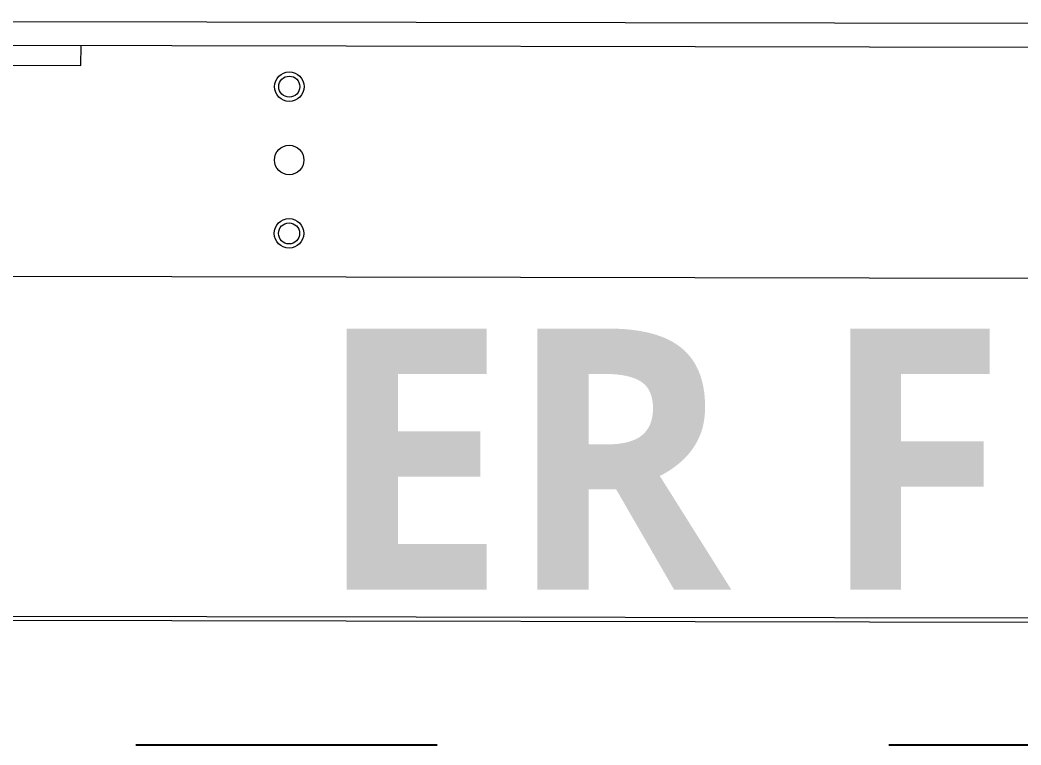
# Model space of a CAD drawing. Extents: x 766778 to 845620, y 133762 to 209800.
# Drawn here: x 784745 to 785542, y 189493 to 190071 of the extents above; entities that cross this region are included whole.
import ezdxf

# ---------------------------------------------------------------- set-up
doc = ezdxf.new("R2010")
doc.units = 0
doc.header["$MEASUREMENT"] = 0
doc.linetypes.add('ACAD_ISO03W100', pattern=[30, 12, -18])
doc.layers.get('0').update_dxf_attribs({"color": 1, "linetype": 'CONTINUOUS'})
doc.layers.add('LA-4748_SHOWN', color=2, linetype='CONTINUOUS', lineweight=53)

# ---------------------------------------------------------------- blocks, each defined once
blk = doc.blocks.new('ENGINE')
at = {"layer": 'LA-4748_SHOWN', "color": 252, "lineweight": 5}
for p, q in [((943059.05, 204770.59), (945789.01, 204756.23)), ((943058.95, 204751.59), (945788.91, 204737.23)), ((943057.98, 204567.39), (945787.94, 204553.03)), ((945653.61, 204279.23), (943322.64, 204291.49)), ((943322.66, 204294.99), (945653.63, 204282.73))]:
    blk.add_line(p, q, dxfattribs=at)
at = {"layer": 'LA-4748_SHOWN', "color": 253, "lineweight": 5}
for p, q in [((943740.86, 204732), (943740.94, 204748)), ((943150.86, 204735.1), (943740.86, 204732))]:
    blk.add_line(p, q, dxfattribs=at)
for centre, radius in [((943906.77, 204714.51), 11.75), ((943906.77, 204714.51), 8.38), ((943906.46, 204656.01), 11.75), ((943906.15, 204597.51), 11.75), ((943906.15, 204597.51), 8.38)]:
    blk.add_circle(centre, radius, dxfattribs=at)
blk = doc.blocks.new('eng rm')
at = {"color": 252, "linetype": 'ACAD_ISO03W100', "ltscale": 20}
blk.add_line((777636.95, 189493), (787136.95, 189493), dxfattribs=at)

msp = doc.modelspace()

# ---------------------------------------------------------------- block references
at = {"color": 7, "linetype": 'Continuous'}
msp.add_blockref('eng rm', (0, 0), dxfattribs=at)
at = {"color": 7, "linetype": 'Continuous', "rotation": 0.1984573570547499}
msp.add_blockref('ENGINE', (-158232.80366, -17964.77499), dxfattribs=at)

# ---------------------------------------------------------------- texts
at = {"color": 7, "linetype": 'Continuous', "insert": (784980.50311, 189825.0564), "char_height": 208.2237851, "attachment_point": 1}
msp.add_mtext_dynamic_manual_height_columns('{\\fYu Gothic UI Semibold|b0|i0|c0|p34;ER FLOOR}', width=2660.6640063, gutter_width=1, heights=[0], dxfattribs=at)

doc.saveas('drawing.dxf')
